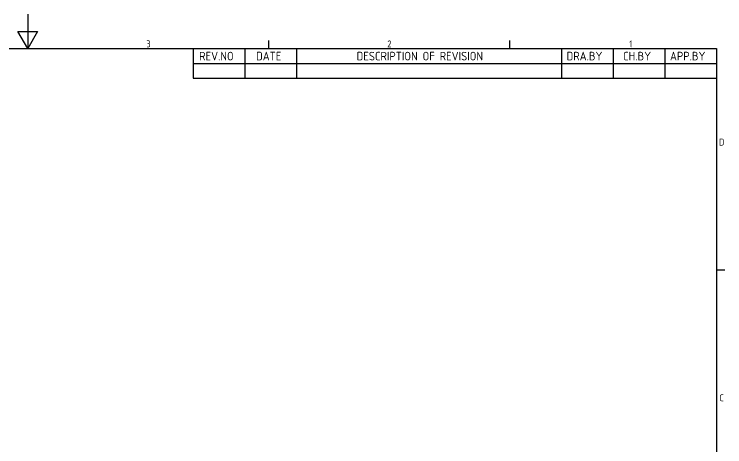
# Model space of a CAD drawing. Header units: millimetres. Extents: x 0 to 840, y 0 to 594.
# Drawn here: x 412.2 to 824.8, y 342.8 to 594 of the extents above; entities that cross this region are included whole.
import ezdxf

# ---------------------------------------------------------------- set-up
doc = ezdxf.new("R2010")
doc.units = ezdxf.units.MM
doc.header["$LTSCALE"] = 2
doc.layers.get('0').update_dxf_attribs({"color": 3, "lineweight": 25})
doc.layers.add('경계(ISO)', color=7, linetype='Continuous', lineweight=25)
doc.layers.add('기호(ISO)', color=5, linetype='Continuous', lineweight=25)
doc.styles.add('ISO ProportionalPSTEK', font='isocp.shx')
doc.styles.add('문자 텍스트_PSTEK_POSCO', font='isocp.shx')

# ---------------------------------------------------------------- blocks, each defined once
blk = doc.blocks.new('경계 Default Border')
at = {"layer": '경계(ISO)'}
for p, q in [((280, 287.0000076293945), (280, 289.4000053405762)), ((350, 287.0000076293945), (350, 289.4000053405762)), ((410, 222.7499961853027), (412.400016784668, 222.7499961853027))]:
    blk.add_line(p, q, dxfattribs=at)
at = {"layer": '경계(ISO)', "flags": 128}
for points in [[(210, 297.0000076293945), (210, 287.0000076293945), (207.1132469177246, 292.0000076293945), (212.8867530822754, 292.0000076293945), (210, 287.0000076293945)], [(10, 10), (10, 287.0000076293945), (410, 287.0000076293945), (410, 10), (10, 10)]]:
    blk.add_lwpolyline(points, dxfattribs=at)
at = {"layer": '경계(ISO)', "color": 2, "char_height": 2.000000029802322, "attachment_point": 7, "style": '문자 텍스트_PSTEK_POSCO'}
for s, insert in [('3', (244.4456930345745, 287.3809296778403)), ('2', (314.418492964537, 287.3809296778403)), ('1', (384.6573774223157, 287.4)), ('D', (410.718846771929, 258.8559296629392)), ('C', (410.8296930082771, 184.6059296629392))]:
    blk.add_mtext(s, dxfattribs=dict(at, insert=insert))
blk = doc.blocks.new('리비전 내역')
at = {"layer": '기호(ISO)'}
for p, q in [((258, 287.0000076293945), (410, 287.0000076293945)), ((258, 287.0000076293945), (258, 282.7200076293945)), ((273, 287.0000076293945), (273, 282.7200076293945)), ((288, 287.0000076293945), (288, 282.7200076293945)), ((365, 287.0000076293945), (365, 282.7200076293945)), ((380, 287.0000076293945), (380, 282.7200076293945)), ((395, 287.0000076293945), (395, 282.7200076293945)), ((410, 287.0000076293945), (410, 282.7200076293945)), ((258, 282.7200076293945), (410, 282.7200076293945)), ((258, 282.7200076293945), (258, 278.4400076293945)), ((273, 282.7200076293945), (273, 278.4400076293945)), ((288, 282.7200076293945), (288, 278.4400076293945)), ((365, 282.7200076293945), (365, 278.4400076293945)), ((380, 282.7200076293945), (380, 278.4400076293945)), ((395, 282.7200076293945), (395, 278.4400076293945)), ((410, 282.7200076293945), (410, 278.4400076293945)), ((258, 278.4400076293945), (410, 278.4400076293945))]:
    blk.add_line(p, q, dxfattribs=at)
at = {"layer": '기호(ISO)', "color": 2, "char_height": 2.5, "attachment_point": 7, "style": 'ISO ProportionalPSTEK'}
for s, insert in [('REV.NO', (259.7871163682308, 283.5831900503393)), ('DATE', (276.3142317728366, 283.5831900503393)), ('DESCRIPTION OF REVISION', (305.5070204333629, 283.5831900503393)), ('DRA.BY', (366.4757339553204, 283.5831900503393)), ('CH.BY', (382.8642915086117, 283.5831900503393)), ('APP.BY', (396.4777339604404, 283.5831900503393))]:
    blk.add_mtext(s, dxfattribs=dict(at, insert=insert))

msp = doc.modelspace()

# ---------------------------------------------------------------- block references
at = {"xscale": 2, "yscale": 2, "zscale": 2}
msp.add_blockref('경계 Default Border', (0, 0), dxfattribs=at)
at = {"layer": '기호(ISO)', "xscale": 2, "yscale": 2, "zscale": 2}
msp.add_blockref('리비전 내역', (0, 0), dxfattribs=at)

doc.saveas('drawing.dxf')
